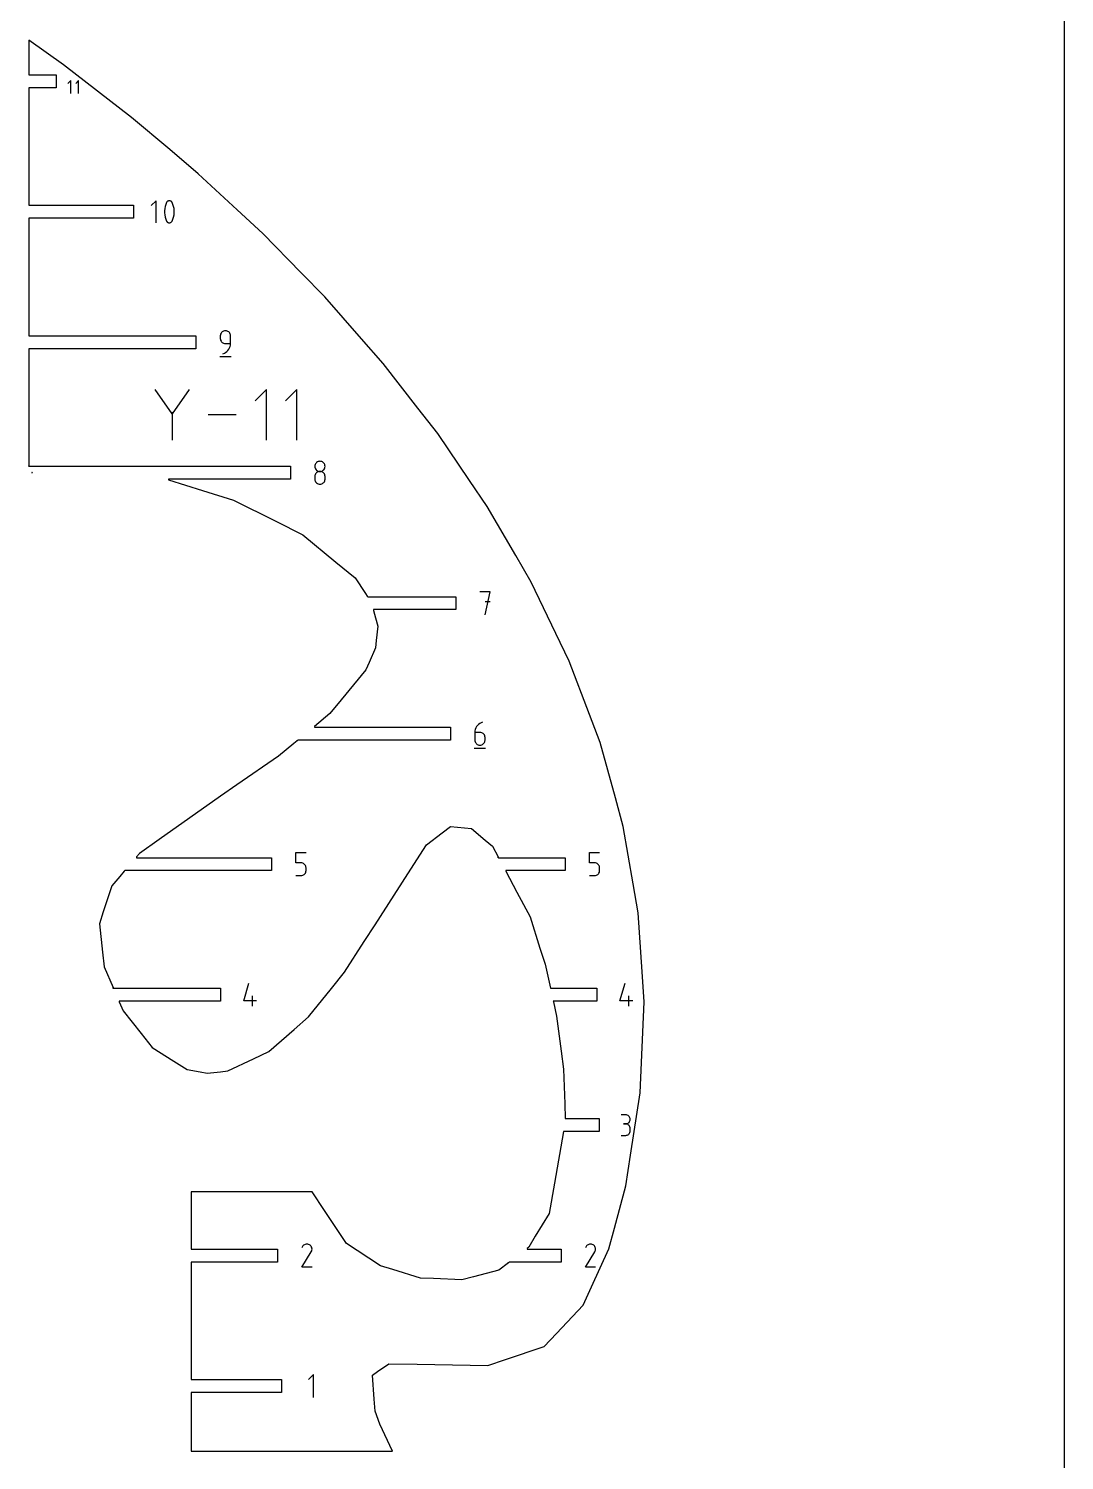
# Model space of a CAD drawing. Extents: x 0 to 800, y 0 to 1200.
# Drawn here: x 619.7 to 800, y 455.3 to 704.7 of the extents above; entities that cross this region are included whole.
import ezdxf

# ---------------------------------------------------------------- set-up
doc = ezdxf.new("R2010")
doc.units = 0
doc.header["$MEASUREMENT"] = 0
for name, color, linetype in [('annotation', 7, 'Continuous'), ('boundary', 7, 'Continuous'), ('frame', 7, 'Continuous')]:
    doc.layers.add(name, color=color, linetype=linetype)

msp = doc.modelspace()

# ---------------------------------------------------------------- linework, layer by layer
at = {"layer": 'annotation', "color": 1}
for p, q in [((627.03, 695.72), (626.52, 695.21)), ((627.03, 693.43), (627.03, 695.72)), ((628.4, 695.72), (627.89, 695.21)), ((628.4, 693.43), (628.4, 695.72)), ((641.91, 674.77), (641.05, 673.91)), ((641.91, 670.92), (641.91, 674.77)), ((643.39, 673.39), (643.35, 673.03)), ((643.46, 673.76), (643.39, 673.39)), ((643.57, 674.12), (643.46, 673.76)), ((643.72, 674.46), (643.57, 674.12)), ((643.77, 674.55), (643.72, 674.46)), ((643.72, 674.46), (643.72, 674.46)), ((643.83, 674.62), (643.77, 674.55)), ((643.9, 674.67), (643.83, 674.62)), ((643.98, 674.72), (643.9, 674.67)), ((644.07, 674.75), (643.98, 674.72)), ((644.16, 674.76), (644.07, 674.75)), ((644.25, 674.76), (644.16, 674.76)), ((644.34, 674.74), (644.25, 674.76)), ((644.44, 674.71), (644.34, 674.74)), ((644.47, 674.69), (644.44, 674.71)), ((644.44, 674.71), (644.44, 674.71)), ((644.5, 674.67), (644.47, 674.69)), ((644.53, 674.65), (644.5, 674.67)), ((644.56, 674.62), (644.53, 674.65)), ((644.59, 674.59), (644.56, 674.62)), ((644.62, 674.56), (644.59, 674.59)), ((644.64, 674.53), (644.62, 674.56)), ((644.66, 674.5), (644.64, 674.53)), ((644.68, 674.46), (644.66, 674.5)), ((644.83, 674.12), (644.68, 674.46)), ((644.68, 674.46), (644.68, 674.46)), ((644.94, 673.76), (644.83, 674.12)), ((645.02, 673.39), (644.94, 673.76)), ((645.05, 673.02), (645.02, 673.39)), ((643.35, 673.03), (643.35, 672.66)), ((643.35, 672.66), (643.39, 672.29)), ((643.39, 672.29), (643.46, 671.92)), ((643.46, 671.92), (643.57, 671.57)), ((643.57, 671.57), (643.72, 671.22)), ((643.72, 671.22), (643.72, 671.22)), ((643.72, 671.22), (643.74, 671.18)), ((643.74, 671.18), (643.76, 671.15)), ((643.76, 671.15), (643.78, 671.12)), ((643.78, 671.12), (643.81, 671.09)), ((643.81, 671.09), (643.84, 671.06)), ((643.84, 671.06), (643.87, 671.03)), ((643.87, 671.03), (643.9, 671.01)), ((643.9, 671.01), (643.93, 670.99)), ((643.93, 670.99), (643.97, 670.97)), ((643.97, 670.97), (643.97, 670.97)), ((643.97, 670.97), (644.06, 670.94)), ((644.06, 670.94), (644.15, 670.92)), ((644.15, 670.92), (644.24, 670.92)), ((644.24, 670.92), (644.33, 670.93)), ((644.33, 670.93), (644.42, 670.96)), ((644.42, 670.96), (644.5, 671.01)), ((644.5, 671.01), (644.57, 671.07)), ((644.57, 671.07), (644.63, 671.14)), ((644.63, 671.14), (644.68, 671.22)), ((644.68, 671.22), (644.83, 671.57)), ((644.68, 671.22), (644.68, 671.22)), ((644.83, 671.57), (644.94, 671.92)), ((644.94, 671.92), (645.02, 672.29)), ((645.02, 672.29), (645.05, 672.65)), ((645.05, 672.65), (645.05, 673.02)), ((653.08, 651.39), (653.07, 651.23)), ((653.07, 651.23), (653.07, 650.78)), ((653.12, 651.54), (653.08, 651.39)), ((653.19, 651.68), (653.12, 651.54)), ((653.28, 651.8), (653.19, 651.68)), ((653.38, 651.91), (653.28, 651.8)), ((653.51, 651.99), (653.38, 651.91)), ((653.65, 652.06), (653.51, 651.99)), ((653.8, 652.1), (653.65, 652.06)), ((653.96, 652.12), (653.8, 652.1)), ((654.12, 652.1), (653.96, 652.12)), ((653.96, 652.12), (653.96, 652.12)), ((654.27, 652.06), (654.12, 652.1)), ((654.4, 651.99), (654.27, 652.06)), ((654.53, 651.91), (654.4, 651.99)), ((654.64, 651.8), (654.53, 651.91)), ((654.72, 651.68), (654.64, 651.8)), ((654.79, 651.54), (654.72, 651.68)), ((654.83, 651.39), (654.79, 651.54)), ((654.84, 651.23), (654.83, 651.39)), ((654.84, 649.89), (654.84, 651.23)), ((654.84, 651.23), (654.84, 651.23)), ((653.07, 650.78), (653.07, 650.78)), ((653.07, 650.78), (653.08, 650.62)), ((653.08, 650.62), (653.12, 650.47)), ((653.12, 650.47), (653.19, 650.33)), ((653.19, 650.33), (653.28, 650.21)), ((653.28, 650.21), (653.38, 650.1)), ((653.38, 650.1), (653.51, 650.01)), ((653.51, 650.01), (653.65, 649.95)), ((653.65, 649.95), (653.8, 649.91)), ((653.8, 649.91), (653.96, 649.89)), ((653.96, 649.89), (654.84, 649.89)), ((654, 648.34), (654.21, 648.5)), ((654.21, 648.5), (654.39, 648.68)), ((654.39, 648.68), (654.55, 648.89)), ((654.55, 648.89), (654.67, 649.12)), ((654.67, 649.12), (654.77, 649.36)), ((654.77, 649.36), (654.82, 649.62)), ((654.82, 649.62), (654.84, 649.89)), ((652.96, 647.62), (654.96, 647.62)), ((653.51, 648.12), (653.77, 648.21)), ((653.51, 648.12), (653.51, 648.12)), ((653.77, 648.21), (654, 648.34)), ((644.7, 637.62), (641.75, 641.89)), ((647.65, 641.89), (644.7, 637.62)), ((661.1, 641.89), (659.13, 639.92)), ((661.1, 633.04), (661.1, 641.89)), ((666.38, 641.89), (664.41, 639.92)), ((666.38, 633.04), (666.38, 641.89)), ((644.7, 637.96), (644.7, 633.04)), ((655.81, 637.46), (650.97, 637.46)), ((669.54, 628.66), (669.53, 628.5)), ((669.53, 628.5), (669.53, 628.5)), ((669.53, 628.5), (669.54, 628.34)), ((669.58, 628.81), (669.54, 628.66)), ((669.65, 628.94), (669.58, 628.81)), ((669.73, 629.07), (669.65, 628.94)), ((669.84, 629.18), (669.73, 629.07)), ((669.97, 629.26), (669.84, 629.18)), ((670.1, 629.33), (669.97, 629.26)), ((670.25, 629.37), (670.1, 629.33)), ((670.41, 629.38), (670.25, 629.37)), ((670.57, 629.37), (670.41, 629.38)), ((670.41, 629.38), (670.41, 629.38)), ((670.72, 629.33), (670.57, 629.37)), ((670.86, 629.26), (670.72, 629.33)), ((670.99, 629.18), (670.86, 629.26)), ((671.09, 629.07), (670.99, 629.18)), ((671.18, 628.94), (671.09, 629.07)), ((671.25, 628.81), (671.18, 628.94)), ((671.29, 628.66), (671.25, 628.81)), ((671.3, 628.5), (671.29, 628.66)), ((671.29, 628.34), (671.3, 628.5)), ((671.3, 628.5), (671.3, 628.5)), ((620.29, 627.42), (620.28, 627.42)), ((620.28, 627.42), (620.28, 627.41)), ((620.28, 627.41), (620.28, 627.41)), ((620.28, 627.41), (620.28, 627.41)), ((620.28, 627.41), (620.28, 627.41)), ((620.28, 627.41), (620.28, 627.41)), ((620.28, 627.41), (620.28, 627.4)), ((620.28, 627.4), (620.28, 627.4)), ((620.28, 627.4), (620.29, 627.4)), ((620.29, 627.39), (620.28, 627.39)), ((620.28, 627.39), (620.28, 627.38)), ((620.28, 627.38), (620.28, 627.38)), ((620.28, 627.38), (620.28, 627.38)), ((620.28, 627.38), (620.28, 627.37)), ((620.28, 627.37), (620.28, 627.37)), ((620.28, 627.37), (620.28, 627.37)), ((620.28, 627.37), (620.28, 627.37)), ((620.28, 627.37), (620.28, 627.36)), ((620.28, 627.36), (620.29, 627.36)), ((620.3, 627.42), (620.29, 627.42)), ((620.29, 627.42), (620.29, 627.42)), ((620.29, 627.42), (620.29, 627.42)), ((620.29, 627.42), (620.29, 627.42)), ((620.29, 627.42), (620.29, 627.42)), ((620.29, 627.4), (620.29, 627.4)), ((620.29, 627.4), (620.29, 627.39)), ((620.3, 627.39), (620.29, 627.39)), ((620.29, 627.39), (620.29, 627.39)), ((620.29, 627.39), (620.29, 627.39)), ((620.29, 627.39), (620.29, 627.39)), ((620.29, 627.39), (620.29, 627.39)), ((620.29, 627.39), (620.29, 627.39)), ((620.29, 627.39), (620.29, 627.39)), ((620.29, 627.39), (620.3, 627.39)), ((620.29, 627.36), (620.29, 627.36)), ((620.29, 627.36), (620.29, 627.36)), ((620.29, 627.36), (620.29, 627.36)), ((620.29, 627.36), (620.29, 627.36)), ((620.29, 627.36), (620.3, 627.36)), ((620.31, 627.42), (620.3, 627.42)), ((620.3, 627.42), (620.3, 627.42)), ((620.3, 627.42), (620.3, 627.42)), ((620.3, 627.42), (620.3, 627.42)), ((620.3, 627.42), (620.3, 627.42)), ((620.3, 627.39), (620.31, 627.4)), ((620.31, 627.39), (620.3, 627.39)), ((620.3, 627.39), (620.3, 627.39)), ((620.3, 627.39), (620.3, 627.39)), ((620.3, 627.39), (620.3, 627.39)), ((620.3, 627.39), (620.3, 627.39)), ((620.3, 627.39), (620.3, 627.39)), ((620.3, 627.39), (620.3, 627.39)), ((620.3, 627.39), (620.3, 627.39)), ((620.3, 627.39), (620.3, 627.39)), ((620.3, 627.36), (620.3, 627.36)), ((620.3, 627.36), (620.3, 627.36)), ((620.3, 627.36), (620.3, 627.36)), ((620.3, 627.36), (620.3, 627.36)), ((620.3, 627.36), (620.31, 627.36)), ((620.31, 627.41), (620.31, 627.42)), ((620.31, 627.42), (620.31, 627.42)), ((620.31, 627.42), (620.31, 627.42)), ((620.31, 627.41), (620.31, 627.41)), ((620.31, 627.41), (620.31, 627.41)), ((620.31, 627.41), (620.31, 627.41)), ((620.31, 627.4), (620.31, 627.41)), ((620.31, 627.41), (620.31, 627.41)), ((620.31, 627.4), (620.31, 627.4)), ((620.31, 627.4), (620.31, 627.4)), ((620.31, 627.4), (620.31, 627.4)), ((620.31, 627.38), (620.31, 627.39)), ((620.31, 627.39), (620.31, 627.39)), ((620.31, 627.39), (620.31, 627.39)), ((620.31, 627.37), (620.31, 627.38)), ((620.31, 627.38), (620.31, 627.38)), ((620.31, 627.38), (620.31, 627.38)), ((620.31, 627.38), (620.31, 627.38)), ((620.31, 627.36), (620.31, 627.37)), ((620.31, 627.37), (620.31, 627.37)), ((620.31, 627.37), (620.31, 627.37)), ((620.31, 627.36), (620.31, 627.36)), ((620.31, 627.36), (620.31, 627.36)), ((669.54, 626.88), (669.53, 626.72)), ((669.53, 626.72), (669.53, 626.28)), ((669.53, 626.28), (669.53, 626.28)), ((669.53, 626.28), (669.54, 626.12)), ((669.54, 628.34), (669.58, 628.19)), ((669.58, 627.03), (669.54, 626.88)), ((669.54, 626.12), (669.58, 625.97)), ((669.58, 628.19), (669.65, 628.05)), ((669.65, 627.17), (669.58, 627.03)), ((669.65, 628.05), (669.73, 627.92)), ((669.73, 627.29), (669.65, 627.17)), ((669.73, 627.92), (669.84, 627.82)), ((669.84, 627.4), (669.73, 627.29)), ((669.84, 627.82), (669.97, 627.73)), ((669.97, 627.49), (669.84, 627.4)), ((669.97, 627.73), (670.1, 627.66)), ((670.1, 627.55), (669.97, 627.49)), ((670.1, 627.66), (670.25, 627.62)), ((670.25, 627.59), (670.1, 627.55)), ((670.25, 627.62), (670.41, 627.61)), ((670.41, 627.61), (670.25, 627.59)), ((670.41, 627.61), (670.57, 627.62)), ((670.57, 627.59), (670.41, 627.61)), ((670.41, 627.61), (670.41, 627.61)), ((670.41, 627.61), (670.41, 627.61)), ((670.57, 627.62), (670.72, 627.66)), ((670.72, 627.55), (670.57, 627.59)), ((670.72, 627.66), (670.86, 627.73)), ((670.86, 627.49), (670.72, 627.55)), ((670.86, 627.73), (670.99, 627.82)), ((670.99, 627.4), (670.86, 627.49)), ((670.99, 627.82), (671.09, 627.92)), ((671.09, 627.29), (670.99, 627.4)), ((671.09, 627.92), (671.18, 628.05)), ((671.18, 627.17), (671.09, 627.29)), ((671.18, 628.05), (671.25, 628.19)), ((671.25, 627.03), (671.18, 627.17)), ((671.25, 628.19), (671.29, 628.34)), ((671.29, 626.88), (671.25, 627.03)), ((671.25, 625.97), (671.29, 626.12)), ((671.3, 626.72), (671.29, 626.88)), ((671.29, 626.12), (671.3, 626.28)), ((671.3, 626.28), (671.3, 626.72)), ((671.3, 626.72), (671.3, 626.72)), ((669.58, 625.97), (669.65, 625.83)), ((669.65, 625.83), (669.73, 625.7)), ((669.73, 625.7), (669.84, 625.6)), ((669.84, 625.6), (669.97, 625.51)), ((669.97, 625.51), (670.1, 625.44)), ((670.1, 625.44), (670.25, 625.4)), ((670.25, 625.4), (670.41, 625.39)), ((670.41, 625.39), (670.57, 625.4)), ((670.41, 625.39), (670.41, 625.39)), ((670.57, 625.4), (670.72, 625.44)), ((670.72, 625.44), (670.86, 625.51)), ((670.86, 625.51), (670.99, 625.6)), ((670.99, 625.6), (671.09, 625.7)), ((671.09, 625.7), (671.18, 625.83)), ((671.18, 625.83), (671.25, 625.97)), ((700.05, 606.66), (698.27, 606.66)), ((699.16, 602.66), (700.05, 606.66)), ((700.05, 604.88), (699.16, 604.88)), ((698.22, 583.71), (698.01, 583.55)), ((698.45, 583.84), (698.22, 583.71)), ((698.7, 583.93), (698.45, 583.84)), ((698.7, 583.93), (698.7, 583.93)), ((697.39, 582.42), (697.37, 582.15)), ((697.37, 582.15), (697.37, 580.82)), ((698.26, 582.15), (697.37, 582.15)), ((697.45, 582.68), (697.39, 582.42)), ((697.54, 582.93), (697.45, 582.68)), ((697.67, 583.16), (697.54, 582.93)), ((697.82, 583.37), (697.67, 583.16)), ((698.01, 583.55), (697.82, 583.37)), ((698.42, 582.14), (698.26, 582.15)), ((698.57, 582.1), (698.42, 582.14)), ((698.71, 582.03), (698.57, 582.1)), ((698.83, 581.95), (698.71, 582.03)), ((698.94, 581.84), (698.83, 581.95)), ((699.03, 581.71), (698.94, 581.84)), ((699.09, 581.58), (699.03, 581.71)), ((699.13, 581.43), (699.09, 581.58)), ((699.15, 581.27), (699.13, 581.43)), ((699.15, 580.82), (699.15, 581.27)), ((699.15, 581.27), (699.15, 581.27)), ((697.26, 579.43), (699.26, 579.43)), ((697.37, 580.82), (697.37, 580.82)), ((697.37, 580.82), (697.38, 580.66)), ((697.38, 580.66), (697.43, 580.51)), ((697.43, 580.51), (697.49, 580.38)), ((697.49, 580.38), (697.58, 580.25)), ((697.58, 580.25), (697.69, 580.14)), ((697.69, 580.14), (697.81, 580.06)), ((697.81, 580.06), (697.95, 579.99)), ((697.95, 579.99), (698.1, 579.95)), ((698.1, 579.95), (698.26, 579.93)), ((698.26, 579.93), (698.42, 579.95)), ((698.26, 579.93), (698.26, 579.93)), ((698.42, 579.95), (698.57, 579.99)), ((698.57, 579.99), (698.71, 580.06)), ((698.71, 580.06), (698.83, 580.14)), ((698.83, 580.14), (698.94, 580.25)), ((698.94, 580.25), (699.03, 580.38)), ((699.03, 580.38), (699.09, 580.51)), ((699.09, 580.51), (699.13, 580.66)), ((699.13, 580.66), (699.15, 580.82)), ((666.22, 559.43), (666.22, 561.21)), ((666.22, 561.21), (668, 561.21)), ((717.33, 559.43), (717.33, 561.21)), ((717.33, 561.21), (719.1, 561.21)), ((667.11, 559.43), (666.22, 559.43)), ((667.27, 559.41), (667.11, 559.43)), ((667.42, 559.37), (667.27, 559.41)), ((667.56, 559.31), (667.42, 559.37)), ((667.68, 559.22), (667.56, 559.31)), ((667.79, 559.11), (667.68, 559.22)), ((667.88, 558.99), (667.79, 559.11)), ((667.94, 558.85), (667.88, 558.99)), ((667.98, 558.7), (667.94, 558.85)), ((668, 558.54), (667.98, 558.7)), ((718.22, 559.43), (717.33, 559.43)), ((718.38, 559.41), (718.22, 559.43)), ((718.53, 559.37), (718.38, 559.41)), ((718.66, 559.31), (718.53, 559.37)), ((718.79, 559.22), (718.66, 559.31)), ((718.89, 559.11), (718.79, 559.22)), ((718.98, 558.99), (718.89, 559.11)), ((719.05, 558.85), (718.98, 558.99)), ((719.09, 558.7), (719.05, 558.85)), ((719.1, 558.54), (719.09, 558.7)), ((666.22, 557.21), (667.11, 557.21)), ((667.11, 557.21), (667.27, 557.22)), ((667.11, 557.21), (667.11, 557.21)), ((667.27, 557.22), (667.42, 557.26)), ((667.42, 557.26), (667.56, 557.33)), ((667.56, 557.33), (667.68, 557.42)), ((667.68, 557.42), (667.79, 557.52)), ((667.79, 557.52), (667.88, 557.65)), ((667.88, 557.65), (667.94, 557.79)), ((667.94, 557.79), (667.98, 557.94)), ((667.98, 557.94), (668, 558.1)), ((668, 558.1), (668, 558.54)), ((668, 558.54), (668, 558.54)), ((717.33, 557.21), (718.22, 557.21)), ((718.22, 557.21), (718.38, 557.22)), ((718.22, 557.21), (718.22, 557.21)), ((718.38, 557.22), (718.53, 557.26)), ((718.53, 557.26), (718.66, 557.33)), ((718.66, 557.33), (718.79, 557.42)), ((718.79, 557.42), (718.89, 557.52)), ((718.89, 557.52), (718.98, 557.65)), ((718.98, 557.65), (719.05, 557.79)), ((719.05, 557.79), (719.09, 557.94)), ((719.09, 557.94), (719.1, 558.1)), ((719.1, 558.1), (719.1, 558.54)), ((719.1, 558.54), (719.1, 558.54)), ((657.14, 535.37), (658.02, 538.48)), ((658.69, 534.48), (658.69, 536.26)), ((722.64, 535.37), (723.53, 538.48)), ((724.2, 534.48), (724.2, 536.26)), ((659.36, 535.37), (657.14, 535.37)), ((724.86, 535.37), (722.64, 535.37)), ((723.64, 515.55), (722.84, 515.55)), ((723.64, 513.95), (723.24, 513.95)), ((723.24, 513.95), (723.64, 513.95)), ((723.78, 515.53), (723.64, 515.55)), ((723.64, 513.95), (723.78, 513.96)), ((723.78, 513.94), (723.64, 513.95)), ((723.64, 513.95), (723.64, 513.95)), ((723.91, 515.5), (723.78, 515.53)), ((723.78, 513.96), (723.91, 514)), ((723.91, 513.9), (723.78, 513.94)), ((724.04, 515.44), (723.91, 515.5)), ((723.91, 514), (724.04, 514.06)), ((724.04, 513.84), (723.91, 513.9)), ((724.15, 515.36), (724.04, 515.44)), ((724.04, 514.06), (724.15, 514.14)), ((724.15, 513.76), (724.04, 513.84)), ((724.25, 515.26), (724.15, 515.36)), ((724.15, 514.14), (724.25, 514.23)), ((724.32, 515.15), (724.25, 515.26)), ((724.25, 514.23), (724.32, 514.35)), ((724.38, 515.03), (724.32, 515.15)), ((724.32, 514.35), (724.38, 514.47)), ((724.42, 514.89), (724.38, 515.03)), ((724.38, 514.47), (724.42, 514.61)), ((724.43, 514.75), (724.42, 514.89)), ((724.42, 514.61), (724.43, 514.75)), ((724.43, 514.75), (724.43, 514.75)), ((722.84, 511.96), (723.64, 511.96)), ((723.64, 511.96), (723.78, 511.97)), ((723.64, 511.96), (723.64, 511.96)), ((723.78, 511.97), (723.91, 512.01)), ((723.91, 512.01), (724.04, 512.06)), ((724.04, 512.06), (724.15, 512.14)), ((724.25, 513.67), (724.15, 513.76)), ((724.15, 512.14), (724.25, 512.24)), ((724.32, 513.55), (724.25, 513.67)), ((724.25, 512.24), (724.32, 512.35)), ((724.38, 513.43), (724.32, 513.55)), ((724.32, 512.35), (724.38, 512.47)), ((724.42, 513.3), (724.38, 513.43)), ((724.38, 512.47), (724.42, 512.61)), ((724.43, 513.15), (724.42, 513.3)), ((724.42, 512.61), (724.43, 512.75)), ((724.43, 512.75), (724.43, 513.15)), ((724.43, 513.15), (724.43, 513.15)), ((667.37, 492.58), (667.25, 492.36)), ((667.25, 489.03), (668.89, 491.67)), ((667.46, 492.71), (667.37, 492.58)), ((667.57, 492.82), (667.46, 492.71)), ((667.7, 492.91), (667.57, 492.82)), ((667.84, 492.97), (667.7, 492.91)), ((667.99, 493.01), (667.84, 492.97)), ((668.14, 493.03), (667.99, 493.01)), ((668.29, 493.01), (668.14, 493.03)), ((668.44, 492.97), (668.29, 493.01)), ((668.59, 492.91), (668.44, 492.97)), ((668.72, 492.81), (668.59, 492.91)), ((668.59, 492.91), (668.59, 492.91)), ((668.83, 492.7), (668.72, 492.81)), ((668.91, 492.58), (668.83, 492.7)), ((668.89, 491.67), (668.89, 491.67)), ((668.89, 491.67), (668.9, 491.67)), ((668.9, 491.68), (668.91, 491.69)), ((668.9, 491.67), (668.9, 491.68)), ((668.9, 491.68), (668.9, 491.68)), ((668.9, 491.68), (668.9, 491.68)), ((668.9, 491.68), (668.9, 491.68)), ((668.9, 491.67), (668.9, 491.67)), ((668.98, 492.44), (668.91, 492.58)), ((668.91, 491.69), (668.98, 491.84)), ((668.91, 491.69), (668.91, 491.69)), ((668.91, 491.69), (668.91, 491.69)), ((668.91, 491.69), (668.91, 491.69)), ((669.02, 492.29), (668.98, 492.44)), ((668.98, 491.84), (669.02, 491.99)), ((669.03, 492.14), (669.02, 492.29)), ((669.02, 491.99), (669.03, 492.14)), ((716.75, 492.58), (716.63, 492.36)), ((716.63, 489.03), (718.27, 491.67)), ((716.84, 492.71), (716.75, 492.58)), ((716.95, 492.82), (716.84, 492.71)), ((717.08, 492.91), (716.95, 492.82)), ((717.22, 492.97), (717.08, 492.91)), ((717.36, 493.01), (717.22, 492.97)), ((717.51, 493.03), (717.36, 493.01)), ((717.67, 493.01), (717.51, 493.03)), ((717.82, 492.97), (717.67, 493.01)), ((717.96, 492.91), (717.82, 492.97)), ((718.09, 492.81), (717.96, 492.91)), ((717.96, 492.91), (717.96, 492.91)), ((718.2, 492.7), (718.09, 492.81)), ((718.29, 492.58), (718.2, 492.7)), ((718.27, 491.67), (718.28, 491.68)), ((718.27, 491.67), (718.27, 491.67)), ((718.27, 491.67), (718.27, 491.67)), ((718.27, 491.67), (718.27, 491.67)), ((718.28, 491.68), (718.28, 491.69)), ((718.28, 491.69), (718.28, 491.69)), ((718.28, 491.69), (718.29, 491.69)), ((718.28, 491.68), (718.28, 491.68)), ((718.28, 491.68), (718.28, 491.68)), ((718.28, 491.68), (718.28, 491.68)), ((718.35, 492.44), (718.29, 492.58)), ((718.29, 491.69), (718.35, 491.84)), ((718.29, 491.69), (718.29, 491.69)), ((718.39, 492.29), (718.35, 492.44)), ((718.35, 491.84), (718.39, 491.99)), ((718.41, 492.14), (718.39, 492.29)), ((718.39, 491.99), (718.41, 492.14)), ((669.03, 489.03), (667.25, 489.03)), ((718.41, 489.03), (716.63, 489.03)), ((669.29, 470.3), (668.4, 469.41)), ((669.29, 466.3), (669.29, 470.3))]:
    msp.add_line(p, q, dxfattribs=at)
at = {"layer": 'boundary', "color": 5}
for p, q in [((625.77, 698.45), (619.72, 702.75)), ((619.72, 702.75), (619.72, 696.82)), ((631.7, 693.85), (625.77, 698.45)), ((619.72, 696.82), (619.72, 696.7)), ((619.72, 696.7), (624.48, 696.7)), ((624.48, 696.7), (624.48, 694.45)), ((624.48, 694.45), (619.72, 694.45)), ((619.72, 694.45), (619.72, 673.97)), ((637.6, 689.29), (631.7, 693.85)), ((644.26, 683.67), (637.6, 689.29)), ((649.21, 679.48), (644.26, 683.67)), ((655.99, 673.2), (649.21, 679.48)), ((619.72, 673.97), (637.93, 673.97)), ((637.93, 673.97), (637.93, 671.72)), ((637.93, 671.72), (619.72, 671.72)), ((619.72, 671.72), (619.72, 671.59)), ((619.72, 671.59), (619.72, 651.37)), ((660.46, 669.05), (655.99, 673.2)), ((667.14, 662.22), (660.46, 669.05)), ((671.25, 658.02), (667.14, 662.22)), ((677.66, 650.71), (671.25, 658.02)), ((619.72, 651.37), (619.72, 651.24)), ((619.72, 651.24), (648.83, 651.24)), ((648.83, 651.24), (648.83, 648.99)), ((648.83, 648.99), (619.72, 648.99)), ((619.72, 648.99), (619.72, 648.87)), ((619.72, 648.87), (619.72, 628.64)), ((681.44, 646.4), (677.66, 650.71)), ((687.47, 638.65), (681.44, 646.4)), ((690.91, 634.23), (687.47, 638.65)), ((696.46, 626.06), (690.91, 634.23)), ((619.72, 628.64), (619.7, 628.51)), ((619.7, 628.51), (619.72, 628.51)), ((619.72, 628.51), (619.9, 628.51)), ((619.9, 628.51), (665.29, 628.51)), ((665.29, 628.51), (665.29, 626.26)), ((665.29, 626.26), (644.03, 626.26)), ((644.03, 626.26), (644.05, 626.14)), ((644.05, 626.14), (649.99, 624.28)), ((699.54, 621.52), (696.46, 626.06)), ((649.99, 624.28), (655.39, 622.6)), ((655.39, 622.6), (662.72, 618.93)), ((704.51, 612.96), (699.54, 621.52)), ((662.72, 618.93), (667.46, 616.55)), ((667.46, 616.55), (673.2, 611.82)), ((673.2, 611.82), (676.56, 609.05)), ((707.21, 608.3), (704.51, 612.96)), ((676.56, 609.05), (678.36, 606.35)), ((678.36, 606.35), (678.65, 605.91)), ((711.5, 599.36), (707.21, 608.3)), ((678.65, 605.91), (678.74, 605.79)), ((678.74, 605.79), (694.04, 605.79)), ((694.04, 605.79), (694.04, 603.54)), ((694.04, 603.54), (679.71, 603.54)), ((679.71, 603.54), (679.73, 603.41)), ((679.73, 603.41), (680.09, 602.12)), ((680.09, 602.12), (680.48, 600.68)), ((680.48, 600.68), (680.2, 598.14)), ((713.8, 594.58), (711.5, 599.36)), ((680.06, 596.88), (678.96, 594.31)), ((680.2, 598.14), (680.06, 596.88)), ((678.96, 594.31), (678.41, 593.05)), ((717.32, 585.29), (713.8, 594.58)), ((678.41, 593.05), (674.11, 587.8)), ((674.11, 587.8), (672.16, 585.42)), ((672.16, 585.42), (669.46, 583.18)), ((719.17, 580.39), (717.32, 585.29)), ((669.46, 583.18), (669.44, 583.06)), ((669.44, 583.06), (693.13, 583.06)), ((693.13, 583.06), (693.13, 580.81)), ((665.88, 580.22), (663.22, 578.02)), ((666.44, 580.68), (665.88, 580.22)), ((666.44, 580.81), (666.43, 580.81)), ((666.43, 580.81), (666.44, 580.68)), ((666.59, 580.81), (666.44, 580.68)), ((666.44, 580.68), (666.44, 580.81)), ((693.13, 580.81), (666.59, 580.81)), ((721.84, 570.76), (719.17, 580.39)), ((663.22, 578.02), (655.97, 573.03)), ((655.97, 573.03), (653.08, 571.05)), ((653.08, 571.05), (642.41, 563.48)), ((723.22, 565.76), (721.84, 570.76)), ((688.97, 562.57), (691.69, 564.65)), ((691.69, 564.65), (693.13, 565.75)), ((693.13, 565.75), (695.55, 565.52)), ((695.55, 565.52), (696.81, 565.39)), ((696.81, 565.39), (699.2, 563.38)), ((724.93, 555.8), (723.22, 565.76)), ((642.41, 563.48), (638.99, 561.04)), ((685.71, 557.51), (688.97, 562.57)), ((699.2, 563.38), (700.45, 562.32)), ((700.45, 562.32), (701.44, 560.46)), ((638.48, 560.46), (638.47, 560.33)), ((638.47, 560.33), (661.99, 560.33)), ((638.99, 561.04), (638.48, 560.46)), ((661.99, 560.33), (661.99, 558.08)), ((701.44, 560.46), (701.43, 560.33)), ((701.43, 560.33), (701.44, 560.33)), ((701.44, 560.33), (701.44, 560.46)), ((701.44, 560.46), (701.51, 560.33)), ((701.51, 560.33), (713.09, 560.33)), ((713.09, 560.33), (713.09, 558.08)), ((635.59, 557.06), (634.21, 555.44)), ((636.35, 557.96), (635.59, 557.06)), ((636.46, 558.08), (636.35, 557.96)), ((661.99, 558.08), (636.46, 558.08)), ((680, 548.64), (685.71, 557.51)), ((713.09, 558.08), (702.76, 558.08)), ((702.76, 558.08), (702.77, 557.96)), ((702.77, 557.96), (704.7, 554.33)), ((634.21, 555.44), (632.69, 550.87)), ((704.7, 554.33), (706.99, 550.02)), ((725.81, 550.7), (724.93, 555.8)), ((632.69, 550.87), (632.01, 548.82)), ((632.01, 548.82), (632.56, 543.88)), ((706.99, 550.02), (708.72, 544.57)), ((726.49, 540.42), (725.81, 550.7)), ((678.12, 545.72), (680, 548.64)), ((632.56, 543.88), (632.85, 541.29)), ((674.69, 540.36), (678.12, 545.72)), ((708.72, 544.57), (709.61, 541.76)), ((632.85, 541.29), (634.4, 537.73)), ((709.61, 541.76), (710.53, 537.61)), ((672.44, 537.57), (674.69, 540.36)), ((726.83, 535.23), (726.49, 540.42)), ((634.4, 537.73), (634.38, 537.61)), ((634.38, 537.61), (634.4, 537.61)), ((634.4, 537.61), (634.4, 537.73)), ((634.4, 537.73), (634.45, 537.61)), ((634.45, 537.61), (653.12, 537.61)), ((653.12, 537.61), (653.12, 535.36)), ((668.41, 532.58), (672.44, 537.57)), ((710.53, 537.61), (718.63, 537.61)), ((718.63, 537.61), (718.63, 535.36)), ((653.12, 535.36), (635.47, 535.36)), ((635.47, 535.36), (635.48, 535.23)), ((635.48, 535.23), (636.15, 533.68)), ((718.63, 535.36), (711.04, 535.36)), ((711.04, 535.36), (711.05, 535.23)), ((711.05, 535.23), (711.6, 532.75)), ((726.37, 524.65), (726.83, 535.23)), ((636.15, 533.68), (639.28, 529.72)), ((665.9, 530.38), (668.41, 532.58)), ((711.6, 532.75), (712.42, 526.6)), ((639.28, 529.72), (641.2, 527.29)), ((661.52, 526.54), (665.9, 530.38)), ((641.2, 527.29), (644.97, 524.89)), ((658.87, 525.3), (661.52, 526.54)), ((712.42, 526.6), (712.83, 523.48)), ((644.97, 524.89), (647.29, 523.42)), ((654.37, 523.18), (658.87, 525.3)), ((726.14, 519.39), (726.37, 524.65)), ((647.29, 523.42), (649.55, 523.02)), ((649.55, 523.02), (650.8, 522.79)), ((650.8, 522.79), (653.11, 523.04)), ((653.11, 523.04), (654.37, 523.18)), ((712.83, 523.48), (713.04, 517.45)), ((724.46, 508.51), (726.14, 519.39)), ((713.04, 517.45), (713.13, 514.88)), ((713.13, 514.88), (719.02, 514.88)), ((719.02, 514.88), (719.02, 512.63)), ((712.83, 512.63), (711.23, 503.63)), ((719.02, 512.63), (712.83, 512.63)), ((723.64, 503.18), (724.46, 508.51)), ((654.72, 502.1), (647.99, 502.1)), ((647.99, 502.1), (647.99, 492.15)), ((658.81, 502.1), (654.72, 502.1)), ((661.35, 502.1), (658.81, 502.1)), ((669.07, 502.1), (661.35, 502.1)), ((671.23, 498.89), (669.07, 502.1)), ((711.23, 503.63), (710.29, 498.37)), ((721.67, 495.78), (723.64, 503.18)), ((675.05, 493.14), (671.23, 498.89)), ((710.29, 498.37), (707.9, 494.39)), ((707.9, 494.39), (706.75, 492.47)), ((720.72, 492.17), (721.67, 495.78)), ((647.99, 492.15), (663.02, 492.15)), ((663.02, 492.15), (663.02, 489.9)), ((676.9, 491.92), (675.05, 493.14)), ((680.95, 489.25), (676.9, 491.92)), ((706.5, 492.28), (706.49, 492.15)), ((706.49, 492.15), (712.39, 492.15)), ((706.75, 492.47), (706.5, 492.28)), ((712.39, 492.15), (712.39, 489.9)), ((717.67, 485.55), (720.72, 492.17)), ((663.02, 489.9), (647.99, 489.9)), ((647.99, 489.9), (647.99, 487.05)), ((683.13, 488.58), (680.95, 489.25)), ((703.22, 489.77), (701.56, 488.5)), ((703.23, 489.9), (703.22, 489.9)), ((703.22, 489.9), (703.23, 489.78)), ((703.23, 489.78), (703.22, 489.77)), ((703.39, 489.9), (703.23, 489.78)), ((703.23, 489.78), (703.23, 489.9)), ((712.39, 489.9), (703.39, 489.9)), ((647.99, 487.05), (647.99, 482)), ((687.94, 487.1), (683.13, 488.58)), ((690.19, 487.01), (687.94, 487.1)), ((695.12, 486.81), (690.19, 487.01)), ((697.16, 487.34), (695.12, 486.81)), ((701.56, 488.5), (697.16, 487.34)), ((716.21, 482.38), (717.67, 485.55)), ((647.99, 482), (647.99, 471.99)), ((711.58, 477.46), (716.21, 482.38)), ((709.42, 475.16), (711.58, 477.46)), ((702.69, 472.91), (709.42, 475.16)), ((647.99, 471.99), (647.99, 469.42)), ((680.46, 470.83), (682.38, 472.18)), ((682.38, 472.18), (687.31, 472.1)), ((687.31, 472.1), (699.66, 471.89)), ((699.66, 471.89), (702.69, 472.91)), ((647.99, 469.42), (663.72, 469.42)), ((663.72, 469.42), (663.72, 467.17)), ((679.54, 470.18), (680.46, 470.83)), ((679.87, 466.03), (679.54, 470.18)), ((663.72, 467.17), (647.99, 467.17)), ((647.99, 467.17), (647.99, 461.98)), ((680.04, 463.94), (679.87, 466.03)), ((680.86, 461.67), (680.04, 463.94)), ((647.99, 461.98), (647.99, 456.93)), ((683.03, 456.93), (680.86, 461.67)), ((647.99, 456.93), (658.31, 456.93)), ((658.31, 456.93), (665.73, 456.93)), ((665.73, 456.93), (676.1, 456.93)), ((676.1, 456.93), (683.03, 456.93))]:
    msp.add_line(p, q, dxfattribs=at)
at = {"layer": 'frame', "color": 5}
msp.add_line((800, 0), (800, 1200), dxfattribs=at)

doc.saveas('drawing.dxf')
